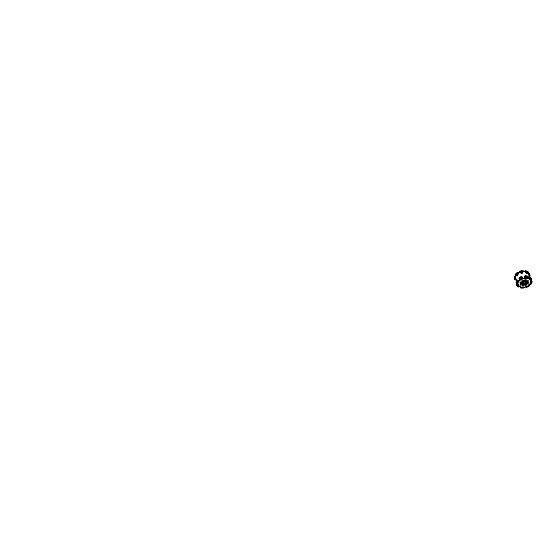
<?xml version="1.0" encoding="UTF-8"?>
<svg xmlns="http://www.w3.org/2000/svg" width="560" height="560" viewBox="0 0 560 560"><rect width="100%" height="100%" fill="white"/><g stroke="black" fill="none" stroke-linecap="round" stroke-linejoin="round"><path stroke-width="0.84" d="M514.346 276.808L514.899 279.601L515.97 279.433L515.27 276.584C512.407 276.619 517.951 279.832 514.899 279.601L514.675 278.32M516.285 282.422L517.181 280.266L518.091 280.462L518.413 281.372L517.454 281.036L517.181 280.266L516.285 282.422L516.558 283.192L517.636 283.241M527.247 277.088L527.751 276.367L524.839 276.213L525.063 277.858L524.839 276.213L525.651 275.849L527.751 276.367L528.038 277.13L527.583 277.991M523.159 287.182L523.432 287.952L523.593 287.364M515.2 276.906L515.487 275.646M516.558 283.192L517.454 281.036M516.81 283.311L517.685 281.211M530.635 283.108C532.441 273.343 512.218 279.79 519.554 286.636M531.846 281.967L531.02 282.037L530.684 281.134L531.713 281.036L532 281.806L530.936 284.06L530.215 283.906M532 281.806L530.936 284.06M516.838 285.229L517.874 285.005L517.643 283.836L516.565 284.459L516.838 285.229L518.245 286.846L519.099 286.412M518.028 273.931L517.475 275.779L515.487 275.436L515.214 274.68L517.23 272.699L518.028 273.931L517.23 272.699M519.764 278.782L520.478 277.032L521.808 276.899L522.102 277.55L520.478 277.032L519.113 278.327L519.393 279.097L520.093 279.692L519.113 278.327L521.808 276.899L522.431 278.453L522.088 277.669L519.393 279.097M530.25 278.369L530.075 277.34L529.256 277.928L529.599 278.838L530.25 278.369L531.104 279.076L531.608 279.965L530.81 280.259M516.278 281.197L516.012 280.441L516.719 279.748M529.9 284.305C536.34 271.523 507.934 280.616 520.863 287.175M525.476 270.809L525.105 271.348L525.434 272.237L526.911 273.63L528.227 272.531L527.947 271.775L525.63 270.795L526.911 273.63L528.227 272.531L525.91 271.551L525.434 272.237M531.608 279.965L530.887 277.9L530.075 277.34L529.256 277.928M521.101 287.238L520.555 287.798L520.282 287.028M515.214 274.68L516.145 273.581M524.727 276.948L525.651 275.849M528.794 285.39L530.026 284.214M517.342 273.28L520.429 271.635M519.575 279.328L522.2 277.935M527.394 286.293L528.885 285.334M527.821 286.713L529.116 285.873L528.192 284.655M529.116 285.873L528.521 285.565M525.784 286.951L527.436 286.265M526.197 286.783L526.428 287.287L527.863 286.685M529.06 273.329L528.318 273.609L529.263 276.409L529.844 276.206L529.984 275.303L529.06 273.329L529.375 274.288M528.647 274.498L529.592 274.148C530.061 275.513 528.01 276.955 529.844 276.206L529.312 273.392M517.552 284.095L516.565 284.459L517.034 285.187M521.227 270.858L522.788 270.648L523.061 271.404L522.011 273.364L520.324 272.706L519.771 271.334L521.262 270.851M524.027 287.35L525.791 286.958M515.592 277.473L514.619 277.564L514.626 278.803M522.543 271.229L525.518 271.411M525.126 276.976L528.038 277.13M525.154 277.27L527.989 277.417M522.298 287.42L524.09 287.343M521.934 288.015L523.509 287.945M527.947 271.775L526.729 271.159M517.16 280.343L518.091 280.462M520.702 287.175L522.41 287.413M520.555 287.798L522.046 288.008M523.803 271.173L525.35 271.418M515.361 274.589L516.033 274.729M518.455 286.867L517.083 285.292M530.362 278.11L531.755 279.755M527.87 272.825L528.465 273.882M519.778 271.327L520.324 272.706M526.148 286.51L526.428 287.273M517.972 286.076L518.245 286.846M525.917 283.689A2.338 1.54 -16.9 0 1 522.193 283.612A2.338 1.54 -16.9 0 1 524.678 281.162A2.338 1.54 -16.9 0 1 526.302 283.311M517.853 273.483A6.034 4.011 -17.1 0 1 519.113 272.65M523.061 271.404L522.011 273.364L520.044 272.09L523.061 271.404M517.412 273.497L515.487 275.436L517.475 275.779L517.412 273.497M523.586 283.983A1.603 1.057 -16.9 0 0 525.994 282.723A1.603 1.057 -16.9 0 0 523.712 282.086A1.708 1.127 -16.9 0 0 523.558 284.123A1.708 1.127 -16.9 0 0 526.127 282.779A1.708 1.127 -16.9 0 0 523.691 282.1A1.603 1.057 -16.9 0 0 523.586 283.983M523.201 284.466A2.338 1.54 -16.9 0 0 526.715 282.625A2.338 1.54 -16.9 0 0 523.383 281.701A2.338 1.54 -16.9 0 0 523.201 284.466M520.667 285.068A0.903 0.595 -16.7 0 0 522.025 284.361A0.903 0.595 -16.7 0 0 520.737 284.004A0.903 0.595 -16.7 0 0 520.667 285.068M522.802 285.95A0.903 0.595 -16.8 0 0 524.16 285.243A0.903 0.595 -16.8 0 0 522.872 284.886A0.903 0.595 -16.8 0 0 522.802 285.95M520.422 283.192A0.91 0.602 -16.8 0 0 521.78 282.478A0.91 0.602 -16.8 0 0 520.485 282.114A0.91 0.602 -16.8 0 0 520.422 283.192M522.207 281.407A0.91 0.602 -16.9 0 0 523.572 280.693A0.91 0.602 -16.9 0 0 522.277 280.336A0.91 0.602 -16.9 0 0 522.207 281.407M525.581 285.327A0.91 0.595 -16.9 0 0 526.939 284.62A0.91 0.595 -16.9 0 0 525.651 284.263A0.91 0.595 -16.9 0 0 525.581 285.327M527.373 283.556A0.91 0.595 -17 0 0 528.738 282.842A0.91 0.595 -17 0 0 527.45 282.485A0.91 0.595 -17 0 0 527.373 283.556M525 280.777A0.91 0.602 -17.1 0 0 526.365 280.063A0.91 0.602 -17.1 0 0 525.07 279.699A0.91 0.602 -17.1 0 0 525 280.777M527.142 281.673A0.91 0.602 -17.1 0 0 528.507 280.952A0.91 0.602 -17.1 0 0 527.212 280.595A0.91 0.602 -17.1 0 0 527.142 281.673M523.285 284.466A2.233 1.47 -16.9 0 0 526.638 282.709A2.233 1.47 -16.9 0 0 523.453 281.827A2.233 1.47 -16.9 0 0 523.285 284.466"/></g></svg>
